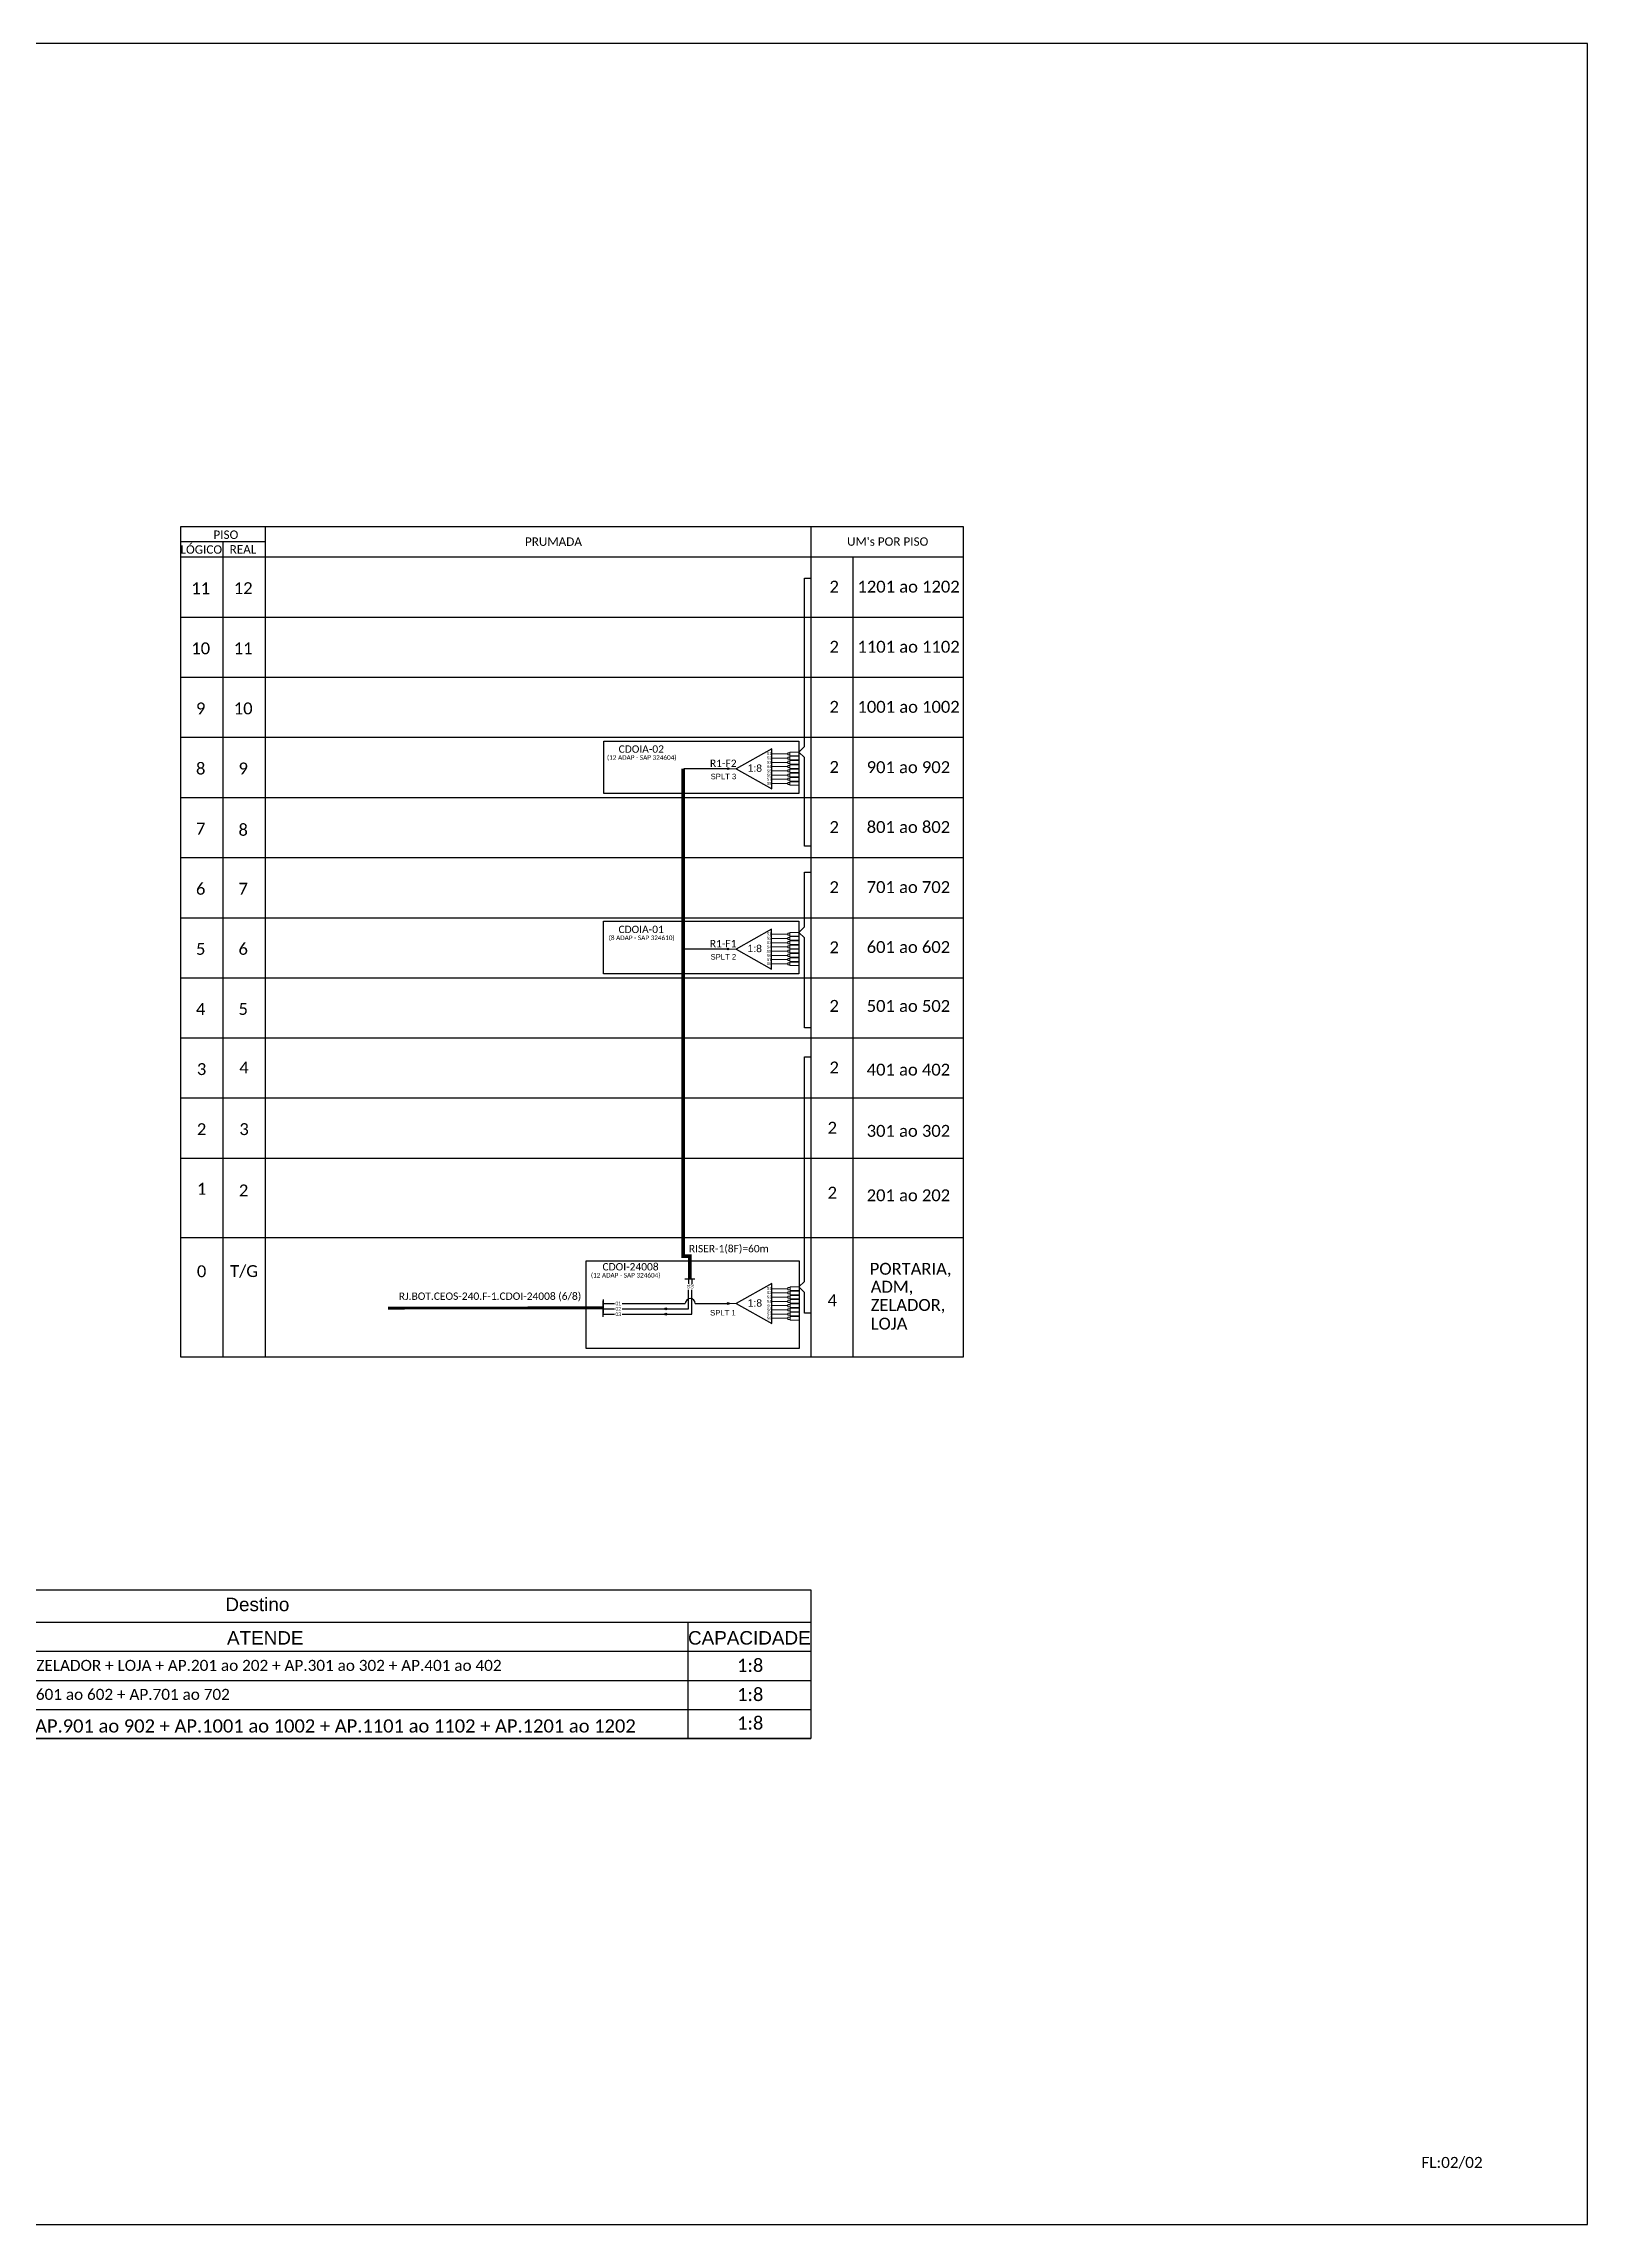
# Model space of a CAD drawing. Header units: metres. Extents: x -1286 to 542, y -500 to 95.
# Drawn here: x 121 to 542, y -499 to 95 of the extents above; entities that cross this region are included whole.
import ezdxf
from ezdxf.enums import TextEntityAlignment as Align

# ---------------------------------------------------------------- set-up
doc = ezdxf.new("R2010")
doc.units = ezdxf.units.M
doc.styles.add('ARIAL', font='arial.ttf')
doc.styles.add('WMF-Calibri0', font='calibri.ttf')

# ---------------------------------------------------------------- blocks, each defined once
blk = doc.blocks.new('SPLT_1-8_SC-APC')
at = {"color": 1}
blk.add_lwpolyline([(-7.37, -2.1), (-17.04, -7.55), (-7.37, -13), (-7.37, -2.1)], dxfattribs=at)
at = {"color": 3, "lineweight": 0}
for points in [[(-2.99, -3.51), (-7.37, -3.51)], [(-7.37, -4.66), (-2.99, -4.66)], [(-7.37, -5.82), (-2.99, -5.82)], [(-2.41, -3.02), (-2.41, -4)], [(-2.41, -3.02), (0, -3.02)], [(-2.41, -4), (0, -4)], [(-2.41, -4.17), (-2.41, -5.16)], [(-2.41, -4.17), (0, -4.17)], [(-2.41, -5.16), (0, -5.16)], [(-2.41, -5.32), (-2.41, -6.31)], [(-2.41, -5.32), (0, -5.32)], [(-7.37, -6.97), (-2.99, -6.97)], [(-7.37, -8.12), (-2.99, -8.12)], [(-7.37, -9.28), (-2.99, -9.28)], [(-7.37, -10.43), (-2.99, -10.43)], [(-7.37, -11.58), (-2.99, -11.58)], [(-2.41, -6.31), (0, -6.31)], [(-2.41, -6.48), (-2.41, -7.46)], [(-2.41, -6.48), (0, -6.48)], [(-2.41, -7.46), (0, -7.46)], [(-2.41, -7.63), (-2.41, -8.62)], [(-2.41, -7.63), (0, -7.63)], [(-2.41, -8.62), (0, -8.62)], [(-2.41, -8.78), (-2.41, -9.77)], [(-2.41, -8.78), (0, -8.78)], [(-2.41, -9.77), (0, -9.77)], [(-2.41, -9.94), (-2.41, -10.92)], [(-2.41, -9.94), (0, -9.94)], [(-2.41, -10.92), (0, -10.92)], [(-2.41, -11.09), (-2.41, -12.08)], [(-2.41, -11.09), (0, -11.09)], [(-2.41, -12.08), (0, -12.08)]]:
    blk.add_lwpolyline(points, dxfattribs=at)
for points in [[(-2.99, -3.22), (-2.41, -3.22), (-2.41, -3.8), (-2.99, -3.8)], [(-2.99, -4.38), (-2.41, -4.38), (-2.41, -4.95), (-2.99, -4.95)], [(-2.99, -5.53), (-2.41, -5.53), (-2.41, -6.1), (-2.99, -6.1)], [(-2.99, -6.68), (-2.41, -6.68), (-2.41, -7.26), (-2.99, -7.26)], [(-2.99, -7.84), (-2.41, -7.84), (-2.41, -8.41), (-2.99, -8.41)], [(-2.99, -8.99), (-2.41, -8.99), (-2.41, -9.56), (-2.99, -9.56)], [(-2.99, -10.14), (-2.41, -10.14), (-2.41, -10.72), (-2.99, -10.72)], [(-2.99, -11.3), (-2.41, -11.3), (-2.41, -11.87), (-2.99, -11.87)]]:
    blk.add_lwpolyline(points, close=True, dxfattribs=at)
at = {"color": 1, "lineweight": 0}
blk.add_lwpolyline([(-17.04, -7.55), (-19.26, -7.55)], dxfattribs=at)
at = {"color": 1, "style": 'ARIAL'}
for s, height, p in [('S1', 0.75, (-8.74, -3.78)), ('S2', 0.75, (-8.74, -4.97)), ('S3', 0.75, (-8.74, -6.18)), ('1:8', 2, (-13.91, -8.4)), ('S4', 0.75, (-8.74, -7.36)), ('S5', 0.75, (-8.74, -8.57)), ('S6', 0.75, (-8.74, -9.69)), ('S7', 0.75, (-8.74, -10.78)), ('S8', 0.75, (-8.74, -11.9))]:
    blk.add_text(s, height=height, dxfattribs=at).set_placement(p)

msp = doc.modelspace()

# ---------------------------------------------------------------- hatches: boundary and pattern name
h = msp.add_hatch(color=3)
h.dxf.hatch_style = 1
edge = h.paths.add_edge_path()
edge.add_arc((307.9, -102.04), 0.242, 0, 360)
h = msp.add_hatch(color=3)
h.dxf.hatch_style = 1
edge = h.paths.add_edge_path()
edge.add_arc((307.87, -151.16), 0.242, 0, 360)
h = msp.add_hatch(color=3)
h.dxf.hatch_style = 1
edge = h.paths.add_edge_path()
edge.add_arc((290.95, -249.17), 0.256, 0, 360)
h = msp.add_hatch(color=3)
h.dxf.hatch_style = 1
edge = h.paths.add_edge_path()
edge.add_arc((307.89, -247.72), 0.256, 0, 360)
h = msp.add_hatch(color=3)
h.dxf.hatch_style = 1
edge = h.paths.add_edge_path()
edge.add_arc((290.92, -250.63), 0.256, 0, 360)

# ---------------------------------------------------------------- linework, layer by layer
at = {"color": 5}
for p, q in [((307.9, -102.04), (295.88, -102.04)), ((307.87, -151.16), (295.84, -151.16)), ((290.95, -249.17), (297.07, -249.17)), ((297.07, -249.17), (297.07, -243.96)), ((298.06, -250.63), (298.06, -243.96)), ((290.89, -250.64), (298.06, -250.63))]:
    msp.add_line(p, q, dxfattribs=at)
at = {"color": 1}
msp.add_line((273.83, -246.6), (273.83, -250.36), dxfattribs=at)
at = {"color": 2}
msp.add_line((279.07, -249.18), (290.95, -249.17), dxfattribs=at)
at = {"color": 7}
msp.add_line((279.07, -250.64), (290.89, -250.64), dxfattribs=at)
for p, q in [((-92.24, -325.67), (330.47, -325.67)), ((330.47, -325.67), (330.47, -366.24)), ((5.68, -334.49), (330.47, -334.49)), ((296.89, -334.49), (296.89, -366.24)), ((5.68, -342.43), (330.47, -342.43)), ((5.68, -350.37), (330.47, -350.37)), ((5.68, -358.3), (330.47, -358.3)), ((5.68, -366.24), (330.47, -366.24))]:
    msp.add_line(p, q)
msp.add_lwpolyline([(-299.04, -498.54), (541.96, -498.54), (541.96, 95.46), (-299.04, 95.46)], close=True)
at = {"color": 0}
for points in [[(372.01, -36.16), (158.7, -36.16)], [(181.85, -40.27), (158.7, -40.27)]]:
    msp.add_lwpolyline(points, dxfattribs=at)
for points in [[(158.7, -36.16), (158.7, -44.38)], [(170.27, -40.27), (170.27, -44.38)], [(181.85, -44.38), (181.85, -36.16)], [(330.42, -36.16), (330.42, -44.38)], [(372.01, -44.38), (372.01, -36.16)], [(158.7, -44.38), (372.01, -44.38)], [(158.7, -44.38), (372.01, -44.38)], [(158.7, -44.38), (372.01, -44.38)], [(158.7, -44.38), (158.7, -262.25), (372.01, -262.25), (372.01, -44.38)], [(158.7, -44.38), (372.01, -44.38)], [(158.7, -44.38), (372.01, -44.38)], [(158.7, -44.38), (372.01, -44.38)], [(170.27, -44.38), (170.27, -262.25)], [(181.85, -262.25), (181.85, -44.38)], [(330.42, -44.38), (330.42, -262.25)], [(342, -262.25), (342, -44.38)], [(158.7, -60.76), (372.01, -60.76)], [(158.7, -60.76), (372.01, -60.76)], [(158.7, -77.13), (372.01, -77.13)], [(158.7, -77.13), (372.01, -77.13)], [(158.7, -93.5), (372.01, -93.5)], [(158.7, -93.5), (372.01, -93.5)], [(158.7, -109.87), (372.01, -109.87)], [(158.7, -126.24), (372.01, -126.24)], [(158.7, -142.62), (372.01, -142.62)], [(158.7, -158.99), (372.01, -158.99)], [(158.7, -175.36), (372.01, -175.36)], [(158.7, -191.73), (372.01, -191.73)], [(158.7, -208.1), (372.01, -208.1)], [(158.7, -229.76), (372.01, -229.76)], [(330.47, -366.24), (-92.24, -366.24), (330.47, -366.24)]]:
    msp.add_lwpolyline(points)
at = {"color": 3}
for points in [[(330.38, -123.15), (328.73, -123.15), (328.73, -99.02), (327.16, -97.51), (328.73, -96.01), (328.73, -50.17), (330.38, -50.17)], [(330.35, -172.62), (328.69, -172.62), (328.69, -148.14), (327.13, -146.63), (328.69, -145.12), (328.69, -130.19), (330.34, -130.19)], [(330.4, -250.36), (328.75, -250.36), (328.75, -244.7), (327.18, -243.19), (328.75, -241.68), (328.75, -180.57), (330.4, -180.57)], [(273.83, -247.72), (276.99, -247.72)], [(279.07, -247.72), (296.25, -247.72)], [(298.94, -247.72), (307.92, -247.72)]]:
    msp.add_lwpolyline(points, dxfattribs=at)
at = {"color": 1}
for points in [[(274.03, -94.5), (327.16, -94.5), (327.16, -108.81), (274.03, -108.81)], [(274, -143.61), (327.13, -143.61), (327.13, -157.93), (274, -157.93)], [(269.2, -236.11), (327.28, -236.11), (327.28, -260.01), (269.2, -260.01)]]:
    msp.add_lwpolyline(points, close=True, dxfattribs=at)
for points in [[(319.79, -96.59), (310.13, -102.04), (319.79, -107.49), (319.79, -96.59)], [(319.76, -145.71), (310.09, -151.16), (319.76, -156.61), (319.76, -145.71)], [(273.84, -251.37), (273.83, -246.98)]]:
    msp.add_lwpolyline(points, dxfattribs=at)
at = {"color": 3, "lineweight": 0}
for points in [[(324.17, -98.01), (319.79, -98.01)], [(319.79, -99.16), (324.17, -99.16)], [(319.79, -100.31), (324.17, -100.31)], [(324.75, -97.51), (324.75, -98.5)], [(324.75, -97.51), (327.16, -97.51)], [(324.75, -98.5), (327.16, -98.5)], [(324.75, -98.67), (324.75, -99.65)], [(324.75, -98.67), (327.16, -98.67)], [(324.75, -99.65), (327.16, -99.65)], [(324.75, -99.82), (324.75, -100.81)], [(324.75, -99.82), (327.16, -99.82)], [(324.75, -100.81), (327.16, -100.81)], [(324.75, -100.97), (324.75, -101.96)], [(324.75, -100.97), (327.16, -100.97)], [(319.79, -101.47), (324.17, -101.47)], [(319.79, -102.62), (324.17, -102.62)], [(319.79, -103.77), (324.17, -103.77)], [(319.79, -104.92), (324.17, -104.92)], [(319.79, -106.08), (324.17, -106.08)], [(324.75, -101.96), (327.16, -101.96)], [(324.75, -102.13), (324.75, -103.11)], [(324.75, -102.13), (327.16, -102.13)], [(324.75, -103.11), (327.16, -103.11)], [(324.75, -103.28), (324.75, -104.27)], [(324.75, -103.28), (327.16, -103.28)], [(324.75, -104.27), (327.16, -104.27)], [(324.75, -104.43), (324.75, -105.42)], [(324.75, -104.43), (327.16, -104.43)], [(324.75, -105.42), (327.16, -105.42)], [(324.75, -105.58), (324.75, -106.57)], [(324.75, -105.58), (327.16, -105.58)], [(324.75, -106.57), (327.16, -106.57)], [(324.13, -147.12), (319.76, -147.12)], [(319.76, -148.28), (324.13, -148.28)], [(324.71, -146.63), (324.71, -147.62)], [(324.71, -146.63), (327.13, -146.63)], [(324.71, -147.62), (327.13, -147.62)], [(324.71, -147.78), (324.71, -148.77)], [(324.71, -147.78), (327.13, -147.78)], [(319.76, -149.43), (324.13, -149.43)], [(319.76, -150.58), (324.13, -150.58)], [(319.76, -151.73), (324.13, -151.73)], [(319.76, -152.89), (324.13, -152.89)], [(319.76, -154.04), (324.13, -154.04)], [(324.71, -148.77), (327.13, -148.77)], [(324.71, -148.94), (324.71, -149.92)], [(324.71, -148.94), (327.13, -148.94)], [(324.71, -149.92), (327.13, -149.92)], [(324.71, -150.09), (324.71, -151.07)], [(324.71, -150.09), (327.13, -150.09)], [(324.71, -151.07), (327.13, -151.07)], [(324.71, -151.24), (324.71, -152.23)], [(324.71, -151.24), (327.13, -151.24)], [(324.71, -152.23), (327.13, -152.23)], [(324.71, -152.39), (324.71, -153.38)], [(324.71, -152.39), (327.13, -152.39)], [(324.71, -153.38), (327.13, -153.38)], [(324.71, -153.55), (324.71, -154.53)], [(324.71, -153.55), (327.13, -153.55)], [(319.76, -155.19), (324.13, -155.19)], [(324.71, -154.53), (327.13, -154.53)], [(324.71, -154.7), (324.71, -155.69)], [(324.71, -154.7), (327.13, -154.7)], [(324.71, -155.69), (327.13, -155.69)]]:
    msp.add_lwpolyline(points, dxfattribs=at)
for points in [[(324.17, -97.72), (324.75, -97.72), (324.75, -98.29), (324.17, -98.29)], [(324.17, -98.87), (324.75, -98.87), (324.75, -99.45), (324.17, -99.45)], [(324.17, -100.03), (324.75, -100.03), (324.75, -100.6), (324.17, -100.6)], [(324.17, -101.18), (324.75, -101.18), (324.75, -101.75), (324.17, -101.75)], [(324.17, -102.33), (324.75, -102.33), (324.75, -102.91), (324.17, -102.91)], [(324.17, -103.49), (324.75, -103.49), (324.75, -104.06), (324.17, -104.06)], [(324.17, -104.64), (324.75, -104.64), (324.75, -105.21), (324.17, -105.21)], [(324.17, -105.79), (324.75, -105.79), (324.75, -106.36), (324.17, -106.36)], [(324.13, -146.84), (324.71, -146.84), (324.71, -147.41), (324.13, -147.41)], [(324.13, -147.99), (324.71, -147.99), (324.71, -148.56), (324.13, -148.56)], [(324.13, -149.14), (324.71, -149.14), (324.71, -149.71), (324.13, -149.71)], [(324.13, -150.3), (324.71, -150.3), (324.71, -150.87), (324.13, -150.87)], [(324.13, -151.45), (324.71, -151.45), (324.71, -152.02), (324.13, -152.02)], [(324.13, -152.6), (324.71, -152.6), (324.71, -153.17), (324.13, -153.17)], [(324.13, -153.75), (324.71, -153.75), (324.71, -154.33), (324.13, -154.33)], [(324.13, -154.91), (324.71, -154.91), (324.71, -155.48), (324.13, -155.48)]]:
    msp.add_lwpolyline(points, close=True, dxfattribs=at)
at = {"color": 5, "const_width": 1}
msp.add_lwpolyline([(297.49, -241), (297.49, -234.79), (295.67, -234.79), (295.67, -102.04)], dxfattribs=at)
at = {"color": 1, "lineweight": 0}
for points in [[(310.13, -102.04), (307.9, -102.04)], [(310.09, -151.16), (307.87, -151.16)]]:
    msp.add_lwpolyline(points, dxfattribs=at)
at = {"color": 5}
for points in [[(296.1, -241), (298.88, -241)], [(297.07, -241), (297.07, -242.32)], [(298.06, -241), (298.06, -242.32)]]:
    msp.add_lwpolyline(points, dxfattribs=at)
at = {"color": 1}
msp.add_lwpolyline([(215.27, -248.95, 0.8, 0.8, 0), (273.83, -248.92, 0.8, 0.8, 0)], format="xyseb", dxfattribs=at)
at = {"color": 2}
msp.add_lwpolyline([(273.83, -249.18), (276.99, -249.18)], dxfattribs=at)
at = {"color": 7}
msp.add_lwpolyline([(273.83, -250.64), (276.99, -250.64)], dxfattribs=at)
at = {"color": 3}
for centre, radius in [((307.9, -102.04), 0.242), ((307.87, -151.16), 0.242), ((290.95, -249.17), 0.256), ((307.89, -247.72), 0.256), ((290.92, -250.63), 0.256)]:
    msp.add_circle(centre, radius, dxfattribs=at)
msp.add_arc((297.6, -247.72), 1.35, 0, 180, dxfattribs=at)

# ---------------------------------------------------------------- block references
msp.add_blockref('SPLT_1-8_SC-APC', (327.18, -240.17), dxfattribs=at)

# ---------------------------------------------------------------- texts
at = {"color": 0, "style": 'WMF-Calibri0'}
for s, p in [('  LÓGICO', (157.12, -43.49)), ('     PISO', (163.66, -39.46)), ('    REAL', (168.88, -43.44)), ('PRUMADA', (252.57, -41.35)), ("UM's POR PISO", (340.31, -41.32))]:
    msp.add_text(s, height=2.3, dxfattribs=at).set_placement(p)
at = {"color": 7}
for s, height, style, p in [(' 1201 ao 1202', 3.24, 'WMF-Calibri0', (342, -54.07)), (' 1101 ao 1102', 3.24, 'WMF-Calibri0', (342, -70.45)), (' 1001 ao 1002', 3.24, 'WMF-Calibri0', (342, -86.81)), (' 901 ao 902', 3.24, 'WMF-Calibri0', (344.51, -103.25)), (' 801 ao 802', 3.24, 'WMF-Calibri0', (344.51, -119.55)), (' 701 ao 702', 3.24, 'WMF-Calibri0', (344.51, -135.91)), (' 601 ao 602', 3.24, 'WMF-Calibri0', (344.51, -152.24)), (' 501 ao 502', 3.24, 'WMF-Calibri0', (344.51, -168.29)), (' 401 ao 402', 3.24, 'WMF-Calibri0', (344.51, -185.63)), (' 301 ao 302', 3.24, 'WMF-Calibri0', (344.51, -202.31)), (' 201 ao 202', 3.24, 'WMF-Calibri0', (344.51, -219.86)), ('PORTARIA,', 3.24, 'WMF-Calibri0', (346.48, -239.88)), ('ADM,', 3.24, 'WMF-Calibri0', (346.75, -244.77)), ('SPLT 1', 1.5, 'ARIAL', (303, -250.98)), ('ZELADOR,', 3.24, 'WMF-Calibri0', (346.75, -249.73)), ('LOJA', 3.24, 'WMF-Calibri0', (346.75, -254.82)), ('PORTARIA + ADM + ZELADOR + LOJA + AP.201 ao 202 + AP.301 ao 302 + AP.401 ao 402', 3, 'WMF-Calibri0', (81.57, -347.79)), ('AP.501 ao 502 + AP.601 ao 602 + AP.701 ao 702', 3, 'WMF-Calibri0', (81.27, -355.68)), ('AP.801 ao 802 + AP.901 ao 902 + AP.1001 ao 1002 + AP.1101 ao 1102 + AP.1201 ao 1202', 3.5854, 'WMF-Calibri0', (81.14, -364.57))]:
    msp.add_text(s, height=height, dxfattribs=dict(at, style=style)).set_placement(p)
at = {"color": 1, "style": 'WMF-Calibri0'}
for s, p in [('(12 ADAP - SAP 324604)', (284.38, -99.62)), ('(8 ADAP - SAP 324610)', (284.35, -148.73)), ('(12 ADAP - SAP 324604)', (280, -240.64))]:
    msp.add_text(s, height=1.25, dxfattribs=at).set_placement(p, align=Align.CENTER)
at = {"color": 1}
for s, height, style, p in [('CDOIA-02', 2, 'WMF-Calibri0', (278.08, -97.69)), ('1:8', 2, 'ARIAL', (313.25, -102.89)), ('S1', 0.75, 'ARIAL', (318.43, -98.28)), ('S2', 0.75, 'ARIAL', (318.43, -99.46)), ('S3', 0.75, 'ARIAL', (318.43, -100.67)), ('S4', 0.75, 'ARIAL', (318.43, -101.85)), ('S5', 0.75, 'ARIAL', (318.43, -103.06)), ('S6', 0.75, 'ARIAL', (318.43, -104.18)), ('S7', 0.75, 'ARIAL', (318.43, -105.28)), ('S8', 0.75, 'ARIAL', (318.43, -106.4)), ('CDOIA-01', 2, 'WMF-Calibri0', (278.04, -146.81)), ('S1', 0.75, 'ARIAL', (318.39, -147.39)), ('S2', 0.75, 'ARIAL', (318.39, -148.58)), ('1:8', 2, 'ARIAL', (313.22, -152.01)), ('S3', 0.75, 'ARIAL', (318.39, -149.79)), ('S4', 0.75, 'ARIAL', (318.39, -150.97)), ('S5', 0.75, 'ARIAL', (318.39, -152.18)), ('S6', 0.75, 'ARIAL', (318.39, -153.3)), ('S7', 0.75, 'ARIAL', (318.39, -154.4)), ('S8', 0.75, 'ARIAL', (318.39, -155.51)), ('CDOI-24008', 2, 'WMF-Calibri0', (273.69, -238.71)), ('RJ.BOT.CEOS-240.F-1.CDOI-24008 (6/8)', 2, 'WMF-Calibri0', (218.2, -246.72))]:
    msp.add_text(s, height=height, dxfattribs=dict(at, style=style)).set_placement(p)
at = {"color": 5, "style": 'WMF-Calibri0'}
for s, p in [('R1-F2', (302.97, -101.57)), ('R1-F1', (302.93, -150.68)), ('RISER-1(8F)=60m', (297.22, -233.77))]:
    msp.add_text(s, height=2, dxfattribs=at).set_placement(p)
at = {"color": 7, "style": 'ARIAL', "text_generation_flag": 6}
for s, p in [('SPLT 3', (303.14, -104.92)), ('SPLT 2', (303.11, -154.04))]:
    msp.add_text(s, height=1.5, rotation=180, dxfattribs=at).set_placement(p)
at = {"style": 'ARIAL'}
for s, p in [('01', (297.12, -243.03)), ('02', (298.11, -243.03))]:
    msp.add_text(s, height=0.75, rotation=90, dxfattribs=at).set_placement(p, align=Align.MIDDLE_CENTER)
for s, height, p in [('01', 1, (277.99, -247.72)), ('02', 1, (277.99, -249.18)), ('03', 1, (277.99, -250.64)), ('Destino', 3.68, (179.68, -329.67)), ('ATENDE', 3.68, (181.83, -338.78)), ('CAPACIDADE', 3.68, (313.69, -338.78))]:
    msp.add_text(s, height=height, dxfattribs=at).set_placement(p, align=Align.MIDDLE_CENTER)
at = {"style": 'WMF-Calibri0'}
msp.add_text('FL:02/02', height=3, dxfattribs=at).set_placement((496.76, -483.17))
at = {"color": 7, "style": 'WMF-Calibri0'}
for tag, flags, p in [('11', 4, (164.24, -52.89)), ('12', 4, (175.82, -52.88)), ('2', 4, (336.8, -52.46)), ('10', 4, (164.24, -69.26)), ('11', 4, (175.82, -69.25)), ('2', 4, (336.8, -68.83)), ('9', 4, (164.24, -85.64)), ('10', 4, (175.82, -85.62)), ('2', 4, (336.8, -85.2)), ('8', 4, (164.24, -102.01)), ('9', 4, (175.82, -101.99)), ('2', 4, (336.8, -101.57)), ('7', 4, (164.24, -118.38)), ('8', 4, (175.82, -118.69)), ('2', 4, (336.8, -117.94)), ('6', 4, (164.24, -134.75)), ('7', 4, (175.82, -134.74)), ('2', 4, (336.8, -134.32)), ('5', 4, (164.24, -151.12)), ('6', 4, (175.82, -151.11)), ('2', 4, (336.8, -150.69)), ('4', 4, (164.24, -167.5)), ('5', 4, (175.82, -167.48)), ('2', 4, (336.8, -166.65)), ('3', 4, (164.49, -183.87)), ('4', 4, (176.06, -183.44)), ('2', 4, (336.8, -183.43)), ('2', 4, (164.49, -200.24)), ('3', 4, (176.06, -200.22)), ('2', 4, (336.28, -199.84)), ('1', 4, (164.49, -216.47)), ('2', 4, (175.93, -216.92)), ('2', 4, (336.28, -217.52)), ('0', 4, (164.49, -238.93)), ('T/G', 12, (176.06, -238.89)), ('4', 4, (336.28, -246.83))]:
    msp.add_attdef(tag, text='XX', height=3.24, dxfattribs=dict(at, flags=flags)).set_placement(p, align=Align.MIDDLE_CENTER)
at = {"color": 7, "lineweight": 0, "style": 'WMF-Calibri0', "flags": 8}
for p, s, height in [((310.33, -348.06), '1:8', 3.585), ((310.33, -356), '-', 3.59), ((310.33, -363.78), '-', 3.59)]:
    msp.add_attdef('1:8', p, s, height=height, dxfattribs=at)

doc.saveas('drawing.dxf')
